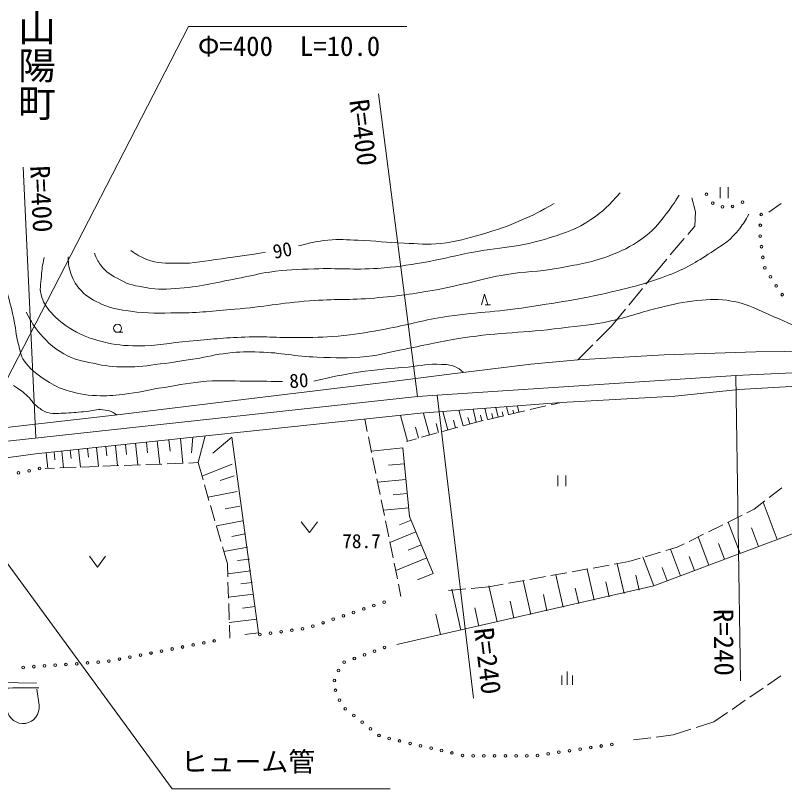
# Model space of a CAD drawing. Units: millimetres at full size, sheet at 1:1000; details may follow other scales. Extents: x 40000 to 680000, y 20000 to 380000.
# Drawn here: x 139252 to 210832, y 248533 to 320942 of the extents above; entities that cross this region are included whole.
import ezdxf
from ezdxf.enums import TextEntityAlignment as Align

# ---------------------------------------------------------------- set-up
doc = ezdxf.new("R2010")
doc.units = ezdxf.units.MM
doc.header["$LTSCALE"] = 1000
doc.layers.add('M-BGD', color=7, linetype='Continuous', lineweight=13)
doc.layers.add('M-STR-HTXT', color=7, linetype='Continuous', lineweight=13)
doc.layers.add('M-BGD-HTXT', color=7, linetype='Continuous')
doc.layers.add('M-BMK-HTXT', color=7, linetype='Continuous')
doc.styles.add('@ＭＳ ゴシック', font='')
doc.styles.add('ＭＳ ゴシック', font='')
doc.styles.get('@ＭＳ ゴシック').set_extended_font_data('@MS Gothic')
doc.styles.get('ＭＳ ゴシック').set_extended_font_data('MS Gothic')

msp = doc.modelspace()

# ---------------------------------------------------------------- linework, layer by layer
at = {"layer": 'M-BGD'}
for p, q in [((204845, 304959), (204845, 303959)), ((205595, 303959), (205595, 304959)), ((202556, 302658), (202205, 303990)), ((209370, 302626), (210521, 303440)), ((202486, 301326), (202556, 302658)), ((201830, 300556), (202486, 301326)), ((200207, 298655), (201505, 300176)), ((199226, 297505), (199882, 298274)), ((197934, 295931), (199226, 297505)), ((196348, 293998), (197617, 295544)), ((182620, 294016), (182920, 295016)), ((182920, 295016), (183220, 294016)), ((183470, 294016), (182970, 294016)), ((194739, 292037), (196031, 293611)), ((193349, 290647), (194739, 292037)), ((148744, 291455), (149244, 291455)), ((191605, 288904), (192996, 290294)), ((186116, 284016), (185975, 284621)), ((187156, 284259), (188617, 284600)), ((189104, 284713), (190049, 284934)), ((177781, 281888), (177216, 283914)), ((179495, 282365), (179017, 284079)), ((180932, 282765), (180532, 284203)), ((182140, 283088), (181856, 284305)), ((183195, 283334), (182949, 284389)), ((183682, 283448), (183576, 283900)), ((184169, 283561), (183958, 284466)), ((184656, 283675), (184568, 284052)), ((185143, 283789), (184966, 284544)), ((185208, 283804), (186669, 284145)), ((185630, 283902), (185559, 284205)), ((171995, 282230), (171760, 283380)), ((175754, 281324), (175087, 283720)), ((180213, 282565), (180013, 283284)), ((181535, 282933), (181367, 283535)), ((181829, 283015), (182774, 283236)), ((182668, 283211), (182544, 283738)), ((183261, 283349), (184722, 283690)), ((176767, 281606), (176485, 282619)), ((178638, 282126), (178399, 282983)), ((178985, 282223), (180430, 282625)), ((180912, 282760), (181829, 283015)), ((155747, 281689), (155643, 280239)), ((156895, 281810), (156241, 279323)), ((159382, 281711), (157629, 280216)), ((159382, 281711), (161857, 263477)), ((172395, 280270), (172095, 281740)), ((177058, 281687), (178504, 282089)), ((149486, 281027), (149586, 280083)), ((150430, 281127), (150643, 279111)), ((151438, 281234), (151544, 280226)), ((152446, 281340), (152673, 279188)), ((153522, 281454), (153635, 280378)), ((154598, 281567), (154840, 279270)), ((175660, 281297), (176577, 281553)), ((142111, 280249), (142264, 278795)), ((142837, 280325), (142914, 279598)), ((143564, 280402), (143728, 278850)), ((144340, 280484), (144422, 279708)), ((145116, 280566), (145291, 278909)), ((145945, 280653), (146032, 279825)), ((146773, 280741), (146960, 278972)), ((147657, 280834), (147751, 279950)), ((148542, 280928), (148741, 279040)), ((175298, 280693), (172368, 280400)), ((172795, 278310), (172495, 279780)), ((142010, 278785), (142880, 278818)), ((143380, 278837), (144879, 278894)), ((145378, 278912), (146877, 278969)), ((147377, 278988), (148876, 279045)), ((149375, 279063), (150874, 279120)), ((151374, 279139), (152873, 279196)), ((153372, 279214), (154871, 279271)), ((155371, 279290), (156241, 279323)), ((156241, 279323), (156702, 277735)), ((159416, 279191), (156607, 278064)), ((175445, 279228), (173980, 279081)), ((159618, 278098), (158307, 277669)), ((189731, 278126), (189731, 277126)), ((190481, 277126), (190481, 278126)), ((173195, 276351), (172895, 277820)), ((175591, 277763), (172960, 277500)), ((156841, 277255), (157260, 275815)), ((159889, 276629), (157169, 276127)), ((209415, 276066), (210602, 276984)), ((175723, 276448), (174407, 276316)), ((157399, 275334), (157817, 273894)), ((160141, 275269), (158780, 275018)), ((173595, 274391), (173295, 275861)), ((208017, 274985), (209020, 275761)), ((210152, 272177), (208854, 275632)), ((175854, 275132), (173492, 274896)), ((205546, 273767), (206891, 274430)), ((207340, 274651), (208017, 274985)), ((160392, 273909), (157944, 273457)), ((165852, 273815), (166602, 272815)), ((166602, 272815), (167352, 273815)), ((173995, 272432), (173695, 273901)), ((176079, 273977), (174981, 273526)), ((206696, 270879), (205601, 273795)), ((157957, 273414), (158375, 271973)), ((203751, 272883), (205097, 273546)), ((208424, 271528), (207775, 273256)), ((160618, 272685), (159394, 272459)), ((176530, 272880), (174107, 271883)), ((201957, 272000), (203303, 272663)), ((203780, 269784), (202793, 272411)), ((174395, 270472), (174095, 271942)), ((177028, 271668), (175816, 271170)), ((200831, 271445), (201509, 271779)), ((205238, 270331), (204690, 271789)), ((158514, 271493), (158975, 269905)), ((160844, 271461), (158642, 271054)), ((197869, 270565), (199307, 270992)), ((199786, 271135), (200831, 271445)), ((201153, 268797), (200222, 271274)), ((146135, 270608), (146885, 269608)), ((146885, 269608), (147635, 270608)), ((161018, 270355), (159906, 270220)), ((177526, 270456), (174640, 269270)), ((194992, 269869), (196345, 270113)), ((196345, 270113), (197390, 270423)), ((198675, 267867), (197664, 270559)), ((202466, 269291), (201973, 270604)), ((158975, 269905), (159013, 268701)), ((174795, 268512), (174495, 269982)), ((191055, 269160), (192532, 269426)), ((193123, 266524), (192474, 269416)), ((193024, 269515), (194500, 269781)), ((195897, 267146), (195275, 269920)), ((199914, 268332), (199449, 269571)), ((161153, 269244), (159005, 268982)), ((178119, 269014), (176676, 268420)), ((187119, 268451), (188595, 268717)), ((189087, 268806), (190563, 269072)), ((190231, 265876), (189555, 268890)), ((197300, 267460), (196985, 268863)), ((159029, 268201), (159077, 266702)), ((161284, 268169), (160210, 268038)), ((175130, 266872), (174895, 268022)), ((183305, 267764), (184658, 268008)), ((185150, 268097), (186627, 268363)), ((187216, 265200), (186512, 268342)), ((194510, 266835), (194199, 268222)), ((179543, 267414), (181175, 267566)), ((180714, 263742), (179863, 267534)), ((181673, 267612), (183305, 267764)), ((184074, 264495), (183321, 267856)), ((191677, 266200), (191353, 267646)), ((161415, 267095), (159074, 266809)), ((188724, 265538), (188386, 267045)), ((159093, 266202), (159141, 264703)), ((161558, 265924), (160387, 265781)), ((182394, 264119), (182017, 265799)), ((185645, 264848), (185293, 266419)), ((178818, 263317), (178393, 265213)), ((161701, 264753), (159149, 264442)), ((159157, 264203), (159195, 262999)), ((161857, 263477), (160581, 263321)), ((190103, 258646), (190103, 259521)), ((190603, 258646), (190603, 259896)), ((191103, 258646), (191103, 259521)), ((209254, 258620), (210492, 259466)), ((141437, 256747), (141224, 258232)), ((207603, 257491), (208841, 258337)), ((205952, 256362), (207190, 257209)), ((204254, 255201), (205539, 256080)), ((202599, 254665), (204254, 255201)), ((200468, 253974), (202123, 254511)), ((196788, 253519), (198380, 253716)), ((198876, 253777), (200468, 253974))]:
    msp.add_line(p, q, dxfattribs=at)
for points in [[(137304, 282476), (148982, 283809), (158657, 285001), (166368, 285913), (174056, 286847), (179641, 287572), (187212, 288483), (191605, 288904), (199621, 289348), (208173, 289628), (224414, 289815), (242501, 289792), (247174, 289698), (254629, 289394)], [(137052, 281178), (176683, 285475), (178506, 285615), (206322, 287422), (222774, 288215), (233384, 288262), (242146, 288285), (254017, 287818)], [(137938, 279700), (141116, 280144), (176963, 283929), (190049, 284934), (200623, 285506), (206593, 286137), (212529, 286488), (225778, 286885), (234798, 287072), (242276, 287025), (248983, 286838), (254567, 286535)], [(174737, 262402), (198675, 267867), (217349, 274879), (220976, 281346), (229415, 282450), (240299, 280321), (250630, 281504)], [(178119, 269014), (175935, 274327), (175298, 280693)], [(136040, 275528), (132749, 258965), (141208, 258793)]]:
    msp.add_lwpolyline(points, dxfattribs=at)
for centre, radius in [((203586, 304303), 125), ((204152, 303479), 125), ((206927, 303575), 125), ((205063, 303145), 125), ((206009, 303179), 125), ((208677, 302412), 125), ((208587, 301416), 125), ((208579, 300421), 125), ((208700, 299429), 125), ((208821, 298436), 125), ((209012, 297468), 125), ((209540, 296619), 125), ((210067, 295769), 125), ((210635, 294961), 125), ((148744, 291830), 375), ((141494, 278776), 125), ((139536, 278366), 125), ((140515, 278571), 125), ((173562, 266343), 125), ((171666, 265704), 125), ((172614, 266024), 125), ((169771, 265065), 125), ((170719, 265385), 125), ((167876, 264426), 125), ((168824, 264746), 125), ((162992, 263460), 125), ((163983, 263590), 125), ((164975, 263720), 125), ((165966, 263850), 125), ((166929, 264107), 125), ((157755, 262725), 125), ((162000, 263330), 125), ((154808, 262165), 125), ((155791, 262352), 125), ((156773, 262538), 125), ((173607, 262132), 125), ((150879, 261418), 125), ((151861, 261605), 125), ((152843, 261791), 125), ((153826, 261978), 125), ((171729, 261442), 125), ((172668, 261787), 125), ((144944, 260608), 125), ((145942, 260677), 125), ((146939, 260746), 125), ((147931, 260858), 125), ((148914, 261045), 125), ((149896, 261231), 125), ((169852, 260752), 125), ((170791, 261097), 125), ((139956, 260264), 125), ((140953, 260333), 125), ((141951, 260402), 125), ((142949, 260471), 125), ((143946, 260540), 125), ((169325, 259973), 125), ((168931, 259054), 125), ((169024, 258134), 125), ((169414, 257213), 125), ((169951, 256404), 125), ((170735, 255783), 125), ((171519, 255163), 125), ((172303, 254542), 125), ((173087, 253921), 125), ((174034, 253641), 125), ((175009, 253417), 125), ((175984, 253193), 125), ((176958, 252970), 125), ((177933, 252746), 125), ((191805, 252657), 125), ((192795, 252803), 125), ((193784, 252949), 125), ((194773, 253095), 125), ((178908, 252523), 125), ((179882, 252299), 125), ((180857, 252076), 125), ((181852, 252027), 125), ((182852, 252027), 125), ((183852, 252027), 125), ((184852, 252027), 125), ((185852, 252027), 125), ((186852, 252027), 125), ((187848, 252074), 125), ((188837, 252219), 125), ((189827, 252365), 125), ((190816, 252511), 125)]:
    msp.add_circle(centre, radius, dxfattribs=at)
msp.add_arc((139952, 256534), 1500, 188.16037, 8.16037, dxfattribs=at)
for points, knots in [([(144136, 298482), (144186, 297757), (144213, 297459), (144438, 296852), (144676, 296206), (144880, 295847), (145352, 295346), (145982, 294675), (146494, 294455), (147325, 294058), (148279, 293603), (148910, 293578), (149955, 293422), (151635, 293172), (152603, 293260), (154301, 293266), (156405, 293273), (157580, 293426), (159676, 293609), (162400, 293847), (163907, 294171), (166632, 294388), (168982, 294575), (170313, 294439), (172661, 294645), (174927, 294844), (176194, 295011), (178433, 295416), (180998, 295880), (182383, 296400), (184952, 296841), (186764, 297153), (187820, 297058), (189626, 297402), (191525, 297764), (192626, 297879), (194440, 298547), (195731, 299023), (196438, 299380), (197571, 300160), (198608, 300873), (199039, 301481), (199814, 302473), (200327, 303129), (200509, 303385), (201030, 304226)], [0, 0, 0, 0, 1, 1, 1, 2, 2, 2, 3, 3, 3, 4, 4, 4, 5, 5, 5, 6, 6, 6, 7, 7, 7, 8, 8, 8, 9, 9, 9, 10, 10, 10, 11, 11, 11, 12, 12, 12, 13, 13, 13, 14, 14, 14, 15, 15, 15, 15]), ([(146613, 298813), (146788, 298316), (146902, 298117), (147174, 297723), (147680, 296990), (148208, 296775), (148981, 296336), (149827, 295856), (150409, 295795), (151365, 295619), (152586, 295395), (153306, 295451), (154543, 295557), (156801, 295751), (158034, 296118), (160260, 296539), (161303, 296736), (161874, 296921), (162924, 297068), (164525, 297292), (165437, 297301), (167053, 297364), (169369, 297455), (170676, 297240), (172988, 297411), (174652, 297534), (175580, 297675), (177225, 297956), (178843, 298233), (179729, 298490), (181338, 298813), (184335, 299414), (186122, 299316), (189026, 300270), (190564, 300774), (191472, 301045), (192812, 301952), (194010, 302763), (194452, 303226), (195546, 304453)], [0, 0, 0, 0, 1, 1, 1, 2, 2, 2, 3, 3, 3, 4, 4, 4, 5, 5, 5, 6, 6, 6, 7, 7, 7, 8, 8, 8, 9, 9, 9, 10, 10, 10, 11, 11, 11, 12, 12, 12, 13, 13, 13, 13]), ([(165580, 299492), (166827, 299822), (167245, 299933), (168338, 300037), (169428, 300140), (170047, 300056), (171142, 300021), (172818, 299968), (173750, 299808), (175426, 299757), (176758, 299715), (177514, 299571), (178838, 299725), (180377, 299905), (181220, 300166), (182709, 300598), (184151, 301016), (184956, 301280), (186331, 301883), (187561, 302422), (187991, 302656), (189392, 303449)], [0, 0, 0, 0, 1, 1, 1, 2, 2, 2, 3, 3, 3, 4, 4, 4, 5, 5, 5, 6, 6, 6, 7, 7, 7, 7]), ([(141917, 298408), (141750, 297625), (141703, 297370), (141652, 296694), (141593, 295917), (141446, 295437), (141699, 294700), (141901, 294109), (142111, 293798), (142524, 293329), (143198, 292565), (143691, 292230), (144557, 291694), (145543, 291083), (146197, 290903), (147315, 290595), (148573, 290249), (149328, 290225), (150633, 290198), (152512, 290160), (153550, 290490), (155423, 290642), (157448, 290807), (158581, 290947), (160611, 291016), (162664, 291086), (163815, 290930), (165869, 290969), (167413, 290999), (168282, 290998), (169818, 291156), (171335, 291312), (172173, 291495), (173674, 291764), (175774, 292139), (176917, 292533), (179025, 292862), (182085, 293340), (183838, 293326), (186900, 293797), (190258, 294313), (192152, 294580), (195453, 295386), (197259, 295827), (198274, 296095), (200009, 296764), (201659, 297401), (202519, 297934), (204005, 298891), (205149, 299628), (205850, 300048), (206669, 301134), (207035, 301619), (207192, 301826), (207510, 302443)], [0, 0, 0, 0, 1, 1, 1, 2, 2, 2, 3, 3, 3, 4, 4, 4, 5, 5, 5, 6, 6, 6, 7, 7, 7, 8, 8, 8, 9, 9, 9, 10, 10, 10, 11, 11, 11, 12, 12, 12, 13, 13, 13, 14, 14, 14, 15, 15, 15, 16, 16, 16, 17, 17, 17, 18, 18, 18, 18]), ([(149986, 299071), (150584, 298636), (150853, 298496), (151466, 298245), (152511, 297818), (153205, 297918), (154333, 297887), (155947, 297843), (156843, 298106), (158445, 298308), (160039, 298508), (160562, 298594), (162511, 298915)], [0, 0, 0, 0, 1, 1, 1, 2, 2, 2, 3, 3, 3, 4, 4, 4, 4]), ([(138054, 296803), (138215, 296190), (138255, 296034), (138381, 295541), (138653, 294484), (138824, 293896), (139059, 292830), (139273, 291860), (139262, 291288), (139526, 290330), (139694, 289723), (139696, 289322), (140064, 288811), (140637, 288014), (141089, 287643), (141910, 287105), (142630, 286633), (143053, 286365), (143873, 286100), (144977, 285744), (145635, 285612), (146794, 285563), (147752, 285523), (148294, 285573), (149247, 285680), (150766, 285849), (151593, 286101), (153103, 286334), (154643, 286572), (155498, 286781), (157052, 286895), (158463, 286998), (159259, 286924), (160674, 286918), (162016, 286913), (162445, 286905), (164109, 286872)], [0, 0, 0, 0, 1, 1, 1, 2, 2, 2, 3, 3, 3, 4, 4, 4, 5, 5, 5, 6, 6, 6, 7, 7, 7, 8, 8, 8, 9, 9, 9, 10, 10, 10, 11, 11, 11, 12, 12, 12, 12]), ([(140246, 293339), (140757, 292369), (140963, 292012), (141586, 291283), (142303, 290442), (142792, 290011), (143751, 289460), (144717, 288905), (145374, 288811), (146462, 288572), (147628, 288315), (148306, 288248), (149500, 288229), (150758, 288209), (151459, 288363), (152709, 288510), (153992, 288661), (154705, 288788), (155980, 288993), (157169, 289184), (157821, 289388), (159018, 289522), (160155, 289650), (160803, 289643), (161947, 289616), (164054, 289567), (165215, 289216), (167321, 289148), (169122, 289090), (170142, 289018), (171933, 289211), (173350, 289363), (174117, 289627), (175516, 289896), (177622, 290301), (178785, 290625), (180906, 290940), (184456, 291467), (186489, 291398), (190051, 291844), (191863, 292070), (192896, 292112), (194678, 292513), (196505, 292925), (197479, 293356), (199304, 293775), (200614, 294076), (201346, 294301), (202685, 294414), (203940, 294520), (204670, 294588), (205910, 294367), (207527, 294079), (208338, 293543), (209851, 292903), (211238, 292317), (211704, 292088), (213341, 291267)], [0, 0, 0, 0, 1, 1, 1, 2, 2, 2, 3, 3, 3, 4, 4, 4, 5, 5, 5, 6, 6, 6, 7, 7, 7, 8, 8, 8, 9, 9, 9, 10, 10, 10, 11, 11, 11, 12, 12, 12, 13, 13, 13, 14, 14, 14, 15, 15, 15, 16, 16, 16, 17, 17, 17, 18, 18, 18, 19, 19, 19, 19]), ([(167007, 286918), (168961, 287362), (169523, 287483), (171155, 287736), (172964, 288017), (173993, 288063), (175817, 288227), (177020, 288335), (177695, 288551), (178901, 288472), (179387, 288441), (179685, 288464), (180132, 288270), (180486, 288116), (180634, 288008), (180959, 287730)], [0, 0, 0, 0, 1, 1, 1, 2, 2, 2, 3, 3, 3, 4, 4, 4, 5, 5, 5, 5]), ([(139051, 286494), (139626, 286135), (139816, 286014), (140251, 285637), (140699, 285248), (140821, 284889), (141294, 284531), (141636, 284273), (141831, 284096), (142245, 283986), (142880, 283816), (143270, 283923), (143927, 283939), (144684, 283957), (145105, 284026), (145859, 284095), (146450, 284148), (146780, 284312), (147370, 284250), (147706, 284216), (147908, 284196), (148211, 284048), (148395, 283959), (148471, 283914), (148654, 283772)], [0, 0, 0, 0, 1, 1, 1, 2, 2, 2, 3, 3, 3, 4, 4, 4, 5, 5, 5, 6, 6, 6, 7, 7, 7, 8, 8, 8, 8]), ([(81549, 248966), (83080, 248718), (83503, 248654), (84740, 248383), (85825, 248145), (86457, 248082), (87498, 247697), (88343, 247385), (88831, 247208), (89585, 246716), (90157, 246343), (90456, 246089), (90925, 245594), (91381, 245112), (91600, 244805), (91969, 244254), (92335, 243708), (92409, 243314), (92826, 242805), (93116, 242452), (93305, 242247), (93714, 242042), (94052, 241873), (94288, 241818), (94664, 241855), (95122, 241900), (95333, 242116), (95770, 242260), (96191, 242399), (96426, 242486), (96861, 242572), (97391, 242677), (97693, 242710), (98232, 242759), (99323, 242858), (99941, 242807), (101036, 242852), (101565, 242874), (101866, 242842), (102391, 242914), (103156, 243020), (103579, 243129), (104323, 243335), (105349, 243619), (105921, 243817), (106878, 244285), (108233, 244949), (108945, 245431), (110149, 246342), (111141, 247091), (111645, 247577), (112564, 248414), (113684, 249434), (114251, 250070), (115368, 251093), (116363, 252005), (116890, 252558), (117970, 253368), (119033, 254165), (119695, 254521), (120852, 255175), (122418, 256060), (123284, 256617), (124980, 257216), (126243, 257661), (126998, 257802), (128329, 257948), (129371, 258062), (129962, 258020), (131009, 258057), (131666, 258080), (132034, 258080), (132691, 258104), (135006, 258187), (136300, 258298), (138615, 258341), (139704, 258362), (140057, 258370), (141404, 258372)], [0, 0, 0, 0, 1, 1, 1, 2, 2, 2, 3, 3, 3, 4, 4, 4, 5, 5, 5, 6, 6, 6, 7, 7, 7, 8, 8, 8, 9, 9, 9, 10, 10, 10, 11, 11, 11, 12, 12, 12, 13, 13, 13, 14, 14, 14, 15, 15, 15, 16, 16, 16, 17, 17, 17, 18, 18, 18, 19, 19, 19, 20, 20, 20, 21, 21, 21, 22, 22, 22, 23, 23, 23, 24, 24, 24, 25, 25, 25, 26, 26, 26, 26])]:
    msp.add_open_spline(points, degree=3, knots=knots, dxfattribs=at)
at = {"layer": 'M-STR-HTXT'}
for p, q in [((155356, 319914), (137841, 285927)), ((175680, 319914), (155356, 319914)), ((176683, 285475), (173044, 313665)), ((141145, 281622), (139974, 306831)), ((206322, 287422), (206732, 259001)), ((178506, 285615), (181882, 257393)), ((153818, 248954), (132205, 278512)), ((174142, 248954), (153818, 248954))]:
    msp.add_line(p, q, dxfattribs=at)

# ---------------------------------------------------------------- texts
at = {"layer": 'M-BGD-HTXT', "style": 'ＭＳ ゴシック'}
for s, rotation, p in [('90', 10.637, (164094, 299108)), ('80', 4.171, (165629, 286973))]:
    msp.add_text(s, height=1320, rotation=rotation, dxfattribs=at).set_placement(p, align=Align.MIDDLE_CENTER)
at = {"layer": 'M-BMK-HTXT', "style": '@ＭＳ ゴシック'}
msp.add_text('厚狭郡山陽町', height=2566, rotation=270, dxfattribs=at).set_placement((141200, 321579), align=Align.MIDDLE_CENTER)
at = {"layer": 'M-STR-HTXT', "style": 'ＭＳ ゴシック'}
msp.add_text('Φ=400\u3000L=10.0', height=1833, dxfattribs=at).set_placement((156225, 316632), align=Align.BOTTOM_LEFT)
for s, rotation, p in [('R=400', 277.356, (171625, 310060)), ('R=400', 272.659, (141661, 303873)), ('R=240', 270.828, (205199, 262596)), ('R=240', 276.821, (183205, 260870))]:
    msp.add_text(s, height=1833, rotation=rotation, dxfattribs=at).set_placement(p, align=Align.MIDDLE_CENTER)
msp.add_text('78.7', height=1320, dxfattribs=at).set_placement((171459, 272024), align=Align.MIDDLE_CENTER)
msp.add_text('ヒューム管', height=1833, dxfattribs=at).set_placement((160890, 250020), align=Align.BOTTOM_CENTER)

doc.saveas('drawing.dxf')
